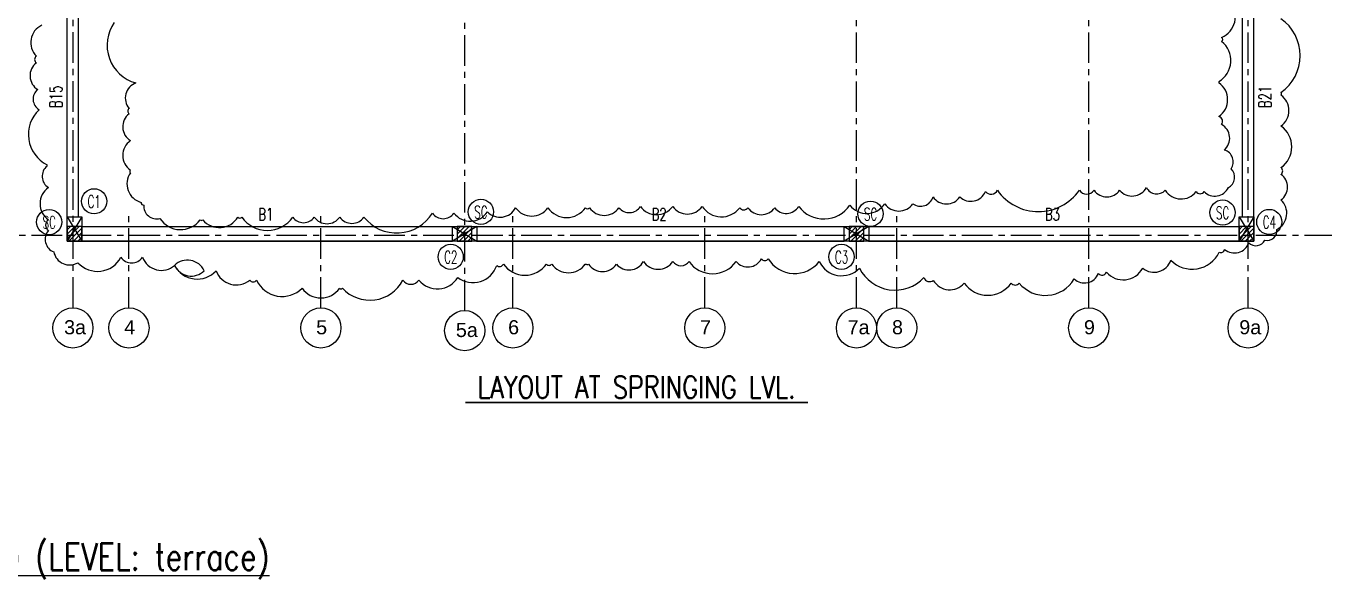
# Model space of a CAD drawing. Header units: millimetres. Extents: x 2659630 to 6742168, y -2425387 to -732288.
# Drawn here: x 4156767 to 4183277, y -1213474 to -1202181 of the extents above; entities that cross this region are included whole.
import ezdxf
from ezdxf.enums import TextEntityAlignment as Align

# ---------------------------------------------------------------- set-up
doc = ezdxf.new("R2010")
doc.units = ezdxf.units.MM
doc.linetypes.add('CENTER', pattern=[2, 1.25, -0.25, 0.25, -0.25])
for name, color, linetype in [('REVISION CLOUD', 7, 'Continuous'), ('S-BEAM NO', 3, 'Continuous'), ('S-BEAM OUTER', 4, 'Continuous'), ('S-COLUMN', 1, 'Continuous'), ('S-COLUMN CIRCLE', 9, 'Continuous'), ('S-COLUMN HATCH', 8, 'Continuous'), ('S-COLUMN NO', 2, 'Continuous'), ('S-GRIDE CIRCLE', 8, 'Continuous'), ('S-GRIDE LINE', 8, 'CENTER'), ('S-GRIDE NO', 1, 'Continuous'), ('S-TITIL', 6, 'Continuous'), ('TITLE', 6, 'Continuous')]:
    doc.layers.add(name, color=color, linetype=linetype)
doc.styles.add('Arial', font='arial.ttf', dxfattribs={"height": 123})
doc.styles.add('ROMANS', font='r.shx', dxfattribs={"width": 0.7})
pattern_1 = [(225, (525078.65, -339648.39), (44.9012806, -44.9012806), [])]
pattern_2 = [(225, (533078.72, -339648.39), (44.9012806, -44.9012806), [])]
pattern_3 = [(225, (517113.65, -339648.39), (44.9012806, -44.9012806), [])]
pattern_4 = [(225, (541043.65, -339648.39), (44.9012806, -44.9012806), [])]

msp = doc.modelspace()

# ---------------------------------------------------------------- hatches: boundary and pattern name
at = {"layer": 'S-COLUMN HATCH'}
h = msp.add_hatch(dxfattribs=at)
h.set_pattern_fill('ANSI31', color=8, scale=20, angle=180)
h.set_pattern_definition(pattern_3)
h.paths.add_polyline_path([(4157610.374, -1206576.243), (4157910.374, -1206576.243), (4157910.374, -1206276.243), (4157610.374, -1206276.243)])
h = msp.add_hatch(dxfattribs=at)
h.set_pattern_fill('ANSI31', color=8, scale=20, angle=180)
h.set_pattern_definition(pattern_3)
h.paths.add_polyline_path([(4157610.374, -1206576.243), (4157910.374, -1206576.243), (4157910.374, -1206276.243), (4157610.374, -1206276.243)])
h = msp.add_hatch(dxfattribs=at)
h.set_pattern_fill('ANSI31', color=8, scale=20, angle=180)
h.set_pattern_definition(pattern_3)
h.paths.add_polyline_path([(4157610.374, -1206576.243), (4157910.374, -1206576.243), (4157910.374, -1206276.243), (4157610.374, -1206276.243)])
h = msp.add_hatch(dxfattribs=at)
h.set_pattern_fill('ANSI31', color=8, scale=20, angle=180)
h.set_pattern_definition(pattern_1)
h.paths.add_polyline_path([(4165575.37, -1206576.243), (4165875.37, -1206576.243), (4165875.37, -1206276.243), (4165575.37, -1206276.243)])
h = msp.add_hatch(dxfattribs=at)
h.set_pattern_fill('ANSI31', color=8, scale=20, angle=180)
h.set_pattern_definition(pattern_1)
h.paths.add_polyline_path([(4165575.37, -1206576.243), (4165875.37, -1206576.243), (4165875.37, -1206276.243), (4165575.37, -1206276.243)])
h = msp.add_hatch(dxfattribs=at)
h.set_pattern_fill('ANSI31', color=8, scale=20, angle=180)
h.set_pattern_definition(pattern_1)
h.paths.add_polyline_path([(4165575.37, -1206576.243), (4165875.37, -1206576.243), (4165875.37, -1206276.243), (4165575.37, -1206276.243)])
h = msp.add_hatch(dxfattribs=at)
h.set_pattern_fill('ANSI31', color=8, scale=20, angle=180)
h.set_pattern_definition(pattern_2)
h.paths.add_polyline_path([(4173575.442, -1206576.241), (4173875.442, -1206576.241), (4173875.442, -1206276.241), (4173575.442, -1206276.241)])
h = msp.add_hatch(dxfattribs=at)
h.set_pattern_fill('ANSI31', color=8, scale=20, angle=180)
h.set_pattern_definition(pattern_2)
h.paths.add_polyline_path([(4173575.442, -1206576.241), (4173875.442, -1206576.241), (4173875.442, -1206276.241), (4173575.442, -1206276.241)])
h = msp.add_hatch(dxfattribs=at)
h.set_pattern_fill('ANSI31', color=8, scale=20, angle=180)
h.set_pattern_definition(pattern_2)
h.paths.add_polyline_path([(4173575.442, -1206576.241), (4173875.442, -1206576.241), (4173875.442, -1206276.241), (4173575.442, -1206276.241)])
h = msp.add_hatch(dxfattribs=at)
h.set_pattern_fill('ANSI31', color=8, scale=20, angle=180)
h.set_pattern_definition(pattern_4)
h.paths.add_polyline_path([(4181540.374, -1206576.241), (4181840.374, -1206576.241), (4181840.374, -1206276.241), (4181540.374, -1206276.241)])
h = msp.add_hatch(dxfattribs=at)
h.set_pattern_fill('ANSI31', color=8, scale=20, angle=180)
h.set_pattern_definition(pattern_4)
h.paths.add_polyline_path([(4181540.374, -1206576.241), (4181840.374, -1206576.241), (4181840.374, -1206276.241), (4181540.374, -1206276.241)])
h = msp.add_hatch(dxfattribs=at)
h.set_pattern_fill('ANSI31', color=8, scale=20, angle=180)
h.set_pattern_definition(pattern_4)
h.paths.add_polyline_path([(4181540.374, -1206576.241), (4181840.374, -1206576.241), (4181840.374, -1206276.241), (4181540.374, -1206276.241)])

# ---------------------------------------------------------------- linework, layer by layer
at = {"layer": 'REVISION CLOUD', "ltscale": 2500}
for points in [[(4158571.273, -1202112.421, 0.52056705), (4159009.843, -1203345.046, 0.52056705), (4159009.843, -1203345.046, 0.52056705), (4158872.79, -1203865.486, 0.52056705), (4158872.79, -1203865.486, 0.52056705), (4158872.79, -1203975.054, 0.52056705), (4158900.203, -1204522.886, 0.52056705), (4158900.203, -1204522.886, 0.52056705), (4158900.203, -1205125.504, 0.52056705), (4158900.203, -1205125.504, 0.52056705), (4158900.203, -1205180.286, 0.52056705), (4159119.487, -1205782.904, 0.52056705), (4159119.487, -1205782.904, 0.52056705), (4159174.307, -1205837.686, 0.52056705), (4159503.237, -1206111.604, 0.52056705), (4160325.56, -1206138.994, 0.52056705), (4160325.56, -1206138.994, 0.52056705), (4160380.38, -1206138.994, 0.52056705), (4161093.063, -1206084.211, 0.52056705), (4161093.063, -1206084.211, 0.52056705), (4161175.296, -1206084.211, 0.52056705), (4162216.904, -1206084.211, 0.52056705), (4162216.904, -1206084.211, 0.52056705), (4162655.473, -1206084.211, 0.52056705), (4163176.279, -1206084.211, 0.52056705), (4163176.279, -1206084.211, 0.52056705), (4163669.673, -1206084.211, 0.52056705), (4165067.623, -1206002.036, 0.52056705), (4165067.623, -1206002.036, 0.52056705), (4165506.192, -1206002.036, 0.52056705), (4166191.463, -1205974.644, 0.52056705), (4166191.463, -1205974.644, 0.52056705), (4166767.09, -1205892.469, 0.52056705), (4166767.09, -1205892.469, 0.52056705), (4167424.948, -1205892.469, 0.52056705), (4167424.948, -1205892.469, 0.52056705), (4168192.447, -1205892.469, 0.52056705), (4168192.447, -1205892.469, 0.52056705), (4168274.679, -1205892.469, 0.52056705), (4168877.718, -1205892.469, 0.52056705), (4168877.718, -1205892.469, 0.52056705), (4169316.287, -1205865.079, 0.52056705), (4169974.146, -1205865.079, 0.52056705), (4169974.146, -1205865.079, 0.52056705), (4170577.185, -1205865.079, 0.52056705), (4170577.185, -1205865.079, 0.52056705), (4170577.185, -1205865.079, 0.52056705), (4171344.683, -1205892.469, 0.52056705), (4171344.683, -1205892.469, 0.52056705), (4171509.148, -1205892.469, 0.52056705), (4172057.367, -1205892.469, 0.52056705), (4172057.367, -1205892.469, 0.52056705), (4172550.756, -1205865.079, 0.52056705), (4173592.369, -1205837.686, 0.52056705), (4173592.369, -1205837.686, 0.52056705), (4174305.047, -1205810.294, 0.52056705), (4174305.047, -1205810.294, 0.52056705), (4174880.674, -1205810.294, 0.52056705), (4174880.674, -1205810.294, 0.52056705), (4175291.835, -1205673.336, 0.52056705), (4175840.049, -1205673.336, 0.52056705), (4175840.049, -1205673.336, 0.52056705), (4176360.856, -1205563.769, 0.52056705), (4176360.856, -1205563.769, 0.52056705), (4176607.548, -1205536.379, 0.52056705), (4178279.607, -1205536.379, 0.52056705), (4178279.607, -1205536.379, 0.52056705), (4178581.124, -1205536.379, 0.52056705), (4179101.93, -1205536.379, 0.52056705), (4179101.93, -1205536.379, 0.52056705), (4179650.144, -1205481.594, 0.52056705), (4179650.144, -1205481.594, 0.52056705), (4180033.894, -1205536.379, 0.52056705), (4180664.34, -1205563.769, 0.52056705), (4180664.34, -1205563.769, 0.52056705), (4180828.804, -1205563.769, 0.52056705), (4181322.198, -1205481.594, 0.52056705), (4181322.198, -1205481.594, 0.52056705), (4181377.023, -1205098.111, 0.52056705), (4181239.966, -1204714.629, 0.52056705), (4181185.146, -1204194.186, 0.52056705), (4181185.146, -1204194.186, 0.52056705), (4181130.326, -1204029.836, 0.52056705), (4181130.326, -1203345.046, 0.52056705), (4181130.326, -1203345.046, 0.52056705), (4181130.326, -1203317.654, 0.52056705), (4181185.146, -1202495.903, 0.52056705), (4181185.146, -1202495.903, 0.52056705), (4181185.146, -1202413.728, 0.52056705), (4181349.611, -1201701.546, 0.52056705)], [(4157088.842, -1202166.296, 0.52056705), (4156979.198, -1202796.307, 0.52056705), (4156979.198, -1202796.307, 0.52056705), (4156979.198, -1202933.264, 0.52056705), (4157006.61, -1203481.096, 0.52056705), (4157006.61, -1203481.096, 0.52056705), (4157034.023, -1203891.972, 0.52056705), (4157198.487, -1205015.029, 0.52056705), (4157198.487, -1205015.029, 0.52056705), (4157198.487, -1205042.422, 0.52056705), (4157225.895, -1205480.687, 0.52056705), (4157225.895, -1206138.087, 0.52056705), (4157225.895, -1206138.087, 0.52056705), (4157225.895, -1206357.219, 0.52056705), (4157335.539, -1206795.487, 0.52056705), (4157828.933, -1207014.619, 0.52056705), (4157828.933, -1207014.619, 0.52056705), (4157828.933, -1207014.619, 0.52056705), (4158706.077, -1206905.054, 0.52056705), (4158706.077, -1206905.054, 0.52056705), (4158706.077, -1206905.054, 0.52056705), (4159144.651, -1206905.054, 0.52056705), (4159802.51, -1207069.404, 0.52056705), (4159802.51, -1207069.404, 0.52056705), (4160405.543, -1207178.969, 0.52056705), (4160405.543, -1207178.969, 0.52056705), (4159802.51, -1207069.404, 0.52056705), (4159802.51, -1207069.404, 0.52056705), (4160652.24, -1207178.969, 0.52056705), (4160652.24, -1207178.969, 0.52056705), (4161337.512, -1207370.712, 0.52056705), (4161337.512, -1207370.712, 0.52056705), (4161474.564, -1207370.712, 0.52056705), (4162406.527, -1207535.062, 0.52056705), (4162406.527, -1207535.062, 0.52056705), (4163174.03, -1207535.062, 0.52056705), (4163174.03, -1207535.062, 0.52056705), (4163228.85, -1207535.062, 0.52056705), (4164462.335, -1207370.712, 0.52056705), (4164462.335, -1207370.712, 0.52056705), (4164791.265, -1207370.712, 0.52056705), (4165586.176, -1207315.929, 0.52056705), (4165586.176, -1207315.929, 0.52056705), (4166381.087, -1207069.404, 0.52056705), (4166381.087, -1207069.404, 0.52056705), (4166518.144, -1207042.012, 0.52056705), (4167395.287, -1207042.012, 0.52056705), (4167395.287, -1207042.012, 0.52056705), (4167504.932, -1207042.012, 0.52056705), (4168190.198, -1207042.012, 0.52056705), (4168190.198, -1207042.012, 0.52056705), (4168217.61, -1207042.012, 0.52056705), (4168252.732, -1207046.26, 0.52056705), (4168828.358, -1207046.26, 0.52056705), (4168828.358, -1207046.26, 0.52056705), (4169376.572, -1206991.477, 0.52056705), (4169376.572, -1206991.477, 0.52056705), (4169376.572, -1206991.477, 0.52056705), (4169979.611, -1206991.477, 0.52056705), (4169979.611, -1206991.477, 0.52056705), (4170308.541, -1206991.477, 0.52056705), (4171267.916, -1206991.477, 0.52056705), (4171267.916, -1206991.477, 0.52056705), (4171788.723, -1206936.692, 0.52056705), (4171788.723, -1206936.692, 0.52056705), (4171925.775, -1206936.692, 0.52056705), (4172967.383, -1206991.477, 0.52056705), (4172967.383, -1206991.477, 0.52056705), (4173789.706, -1207128.435, 0.52056705), (4173789.706, -1207128.435, 0.52056705), (4175105.424, -1207320.177, 0.52056705), (4175105.424, -1207320.177, 0.52056705), (4175297.296, -1207374.96, 0.52056705), (4175927.747, -1207429.742, 0.52056705), (4175927.747, -1207429.742, 0.52056705), (4176887.123, -1207429.742, 0.52056705), (4176887.123, -1207429.742, 0.52056705), (4177051.587, -1207429.742, 0.52056705), (4178175.427, -1207347.567, 0.52056705), (4178175.427, -1207347.567, 0.52056705), (4178668.822, -1207238.002, 0.52056705), (4178668.822, -1207238.002, 0.52056705), (4178833.286, -1207210.61, 0.52056705), (4179573.377, -1207128.435, 0.52056705), (4179573.377, -1207128.435, 0.52056705), (4180149.004, -1206964.085, 0.52056705), (4180149.004, -1206964.085, 0.52056705), (4181135.787, -1206799.735, 0.52056705), (4181135.787, -1206799.735, 0.52056705), (4181245.431, -1206744.952, 0.52056705), (4181738.825, -1206607.992, 0.52056705), (4181738.825, -1206607.992, 0.52056705), (4182067.755, -1206553.21, 0.52056705), (4182314.452, -1206334.077, 0.52056705), (4182396.684, -1205731.46, 0.52056705), (4182396.684, -1205731.46, 0.52056705), (4182396.684, -1205211.02, 0.52056705), (4182396.684, -1205211.02, 0.52056705), (4182396.684, -1205074.059, 0.52056705), (4182396.684, -1204224.92, 0.52056705), (4182396.684, -1204224.92, 0.52056705), (4182396.684, -1203594.912, 0.52056705), (4182396.684, -1203594.912, 0.52056705), (4182396.684, -1203540.127, 0.52056705), (4182396.684, -1202033.587, 0.52056705)]]:
    msp.add_lwpolyline(points, format="xyb", dxfattribs=at)
at = {"layer": 'S-BEAM OUTER', "ltscale": 2500}
for p, q in [((4181840.374, -1206576.245), (4181840.374, -1190346.243)), ((4157610.371, -1206076.247), (4157610.371, -1201241.245)), ((4157840.371, -1206076.247), (4157840.371, -1201241.245)), ((4181610.386, -1206076.247), (4181610.386, -1201241.245)), ((4181840.386, -1206076.247), (4181840.386, -1201241.245)), ((4157910.376, -1206276.245), (4165476.917, -1206276.245)), ((4165976.916, -1206276.245), (4173476.988, -1206276.245)), ((4173976.987, -1206276.245), (4181540.372, -1206276.245)), ((4157910.376, -1206576.245), (4165476.917, -1206576.245)), ((4181540.372, -1206576.245), (4157910.376, -1206576.245)), ((4165976.916, -1206576.245), (4173476.988, -1206576.245)), ((4173976.987, -1206576.245), (4181540.372, -1206576.245))]:
    msp.add_line(p, q, dxfattribs=at)
at = {"layer": 'S-COLUMN', "color": 1}
for p, q in [((4157610.374, -1206076.247), (4157910.374, -1206576.245)), ((4157910.376, -1206076.247), (4157610.374, -1206576.245)), ((4181540.372, -1206076.247), (4181840.374, -1206576.245)), ((4181840.374, -1206076.247), (4181540.372, -1206576.245)), ((4165976.916, -1206276.243), (4165476.917, -1206576.245)), ((4165476.917, -1206276.243), (4165976.916, -1206576.245)), ((4173476.988, -1206276.243), (4173976.987, -1206576.245)), ((4173976.987, -1206276.243), (4173476.988, -1206576.245))]:
    msp.add_line(p, q, dxfattribs=at)
for points in [[(4157610.374, -1206576.245), (4157610.374, -1206076.247), (4157910.376, -1206076.247), (4157910.376, -1206576.245)], [(4181540.372, -1206576.245), (4181540.372, -1206076.247), (4181840.374, -1206076.247), (4181840.374, -1206576.245)], [(4157610.374, -1206576.243), (4157910.374, -1206576.243), (4157910.374, -1206276.243), (4157610.374, -1206276.243)], [(4157610.374, -1206576.243), (4157910.374, -1206576.243), (4157910.374, -1206276.243), (4157610.374, -1206276.243)], [(4157610.374, -1206576.243), (4157910.374, -1206576.243), (4157910.374, -1206276.243), (4157610.374, -1206276.243)], [(4165476.917, -1206276.243), (4165976.916, -1206276.243), (4165976.916, -1206576.245), (4165476.917, -1206576.245)], [(4165575.37, -1206576.243), (4165875.37, -1206576.243), (4165875.37, -1206276.243), (4165575.37, -1206276.243)], [(4165575.37, -1206576.243), (4165875.37, -1206576.243), (4165875.37, -1206276.243), (4165575.37, -1206276.243)], [(4165575.37, -1206576.243), (4165875.37, -1206576.243), (4165875.37, -1206276.243), (4165575.37, -1206276.243)], [(4173476.988, -1206276.243), (4173976.987, -1206276.243), (4173976.987, -1206576.245), (4173476.988, -1206576.245)], [(4173575.442, -1206576.241), (4173875.442, -1206576.241), (4173875.442, -1206276.241), (4173575.442, -1206276.241)], [(4173575.442, -1206576.241), (4173875.442, -1206576.241), (4173875.442, -1206276.241), (4173575.442, -1206276.241)], [(4173575.442, -1206576.241), (4173875.442, -1206576.241), (4173875.442, -1206276.241), (4173575.442, -1206276.241)], [(4181540.374, -1206576.241), (4181840.374, -1206576.241), (4181840.374, -1206276.241), (4181540.374, -1206276.241)], [(4181540.374, -1206576.241), (4181840.374, -1206576.241), (4181840.374, -1206276.241), (4181540.374, -1206276.241)], [(4181540.374, -1206576.241), (4181840.374, -1206576.241), (4181840.374, -1206276.241), (4181540.374, -1206276.241)]]:
    msp.add_lwpolyline(points, close=True, dxfattribs=at)
at = {"layer": 'S-COLUMN CIRCLE'}
for centre in [(4158158.601, -1205761.36), (4157240.609, -1206185.522), (4166057.889, -1205976.346), (4174014.816, -1206015.731), (4181204.338, -1205991.565), (4182158.556, -1206182.517), (4165441.451, -1206895.981), (4173422.645, -1206894.759)]:
    msp.add_circle(centre, 257.143, dxfattribs=at)
at = {"layer": 'S-GRIDE CIRCLE'}
for centre in [(4157725.379, -1208346.806), (4157725.379, -1208346.806), (4157725.379, -1208346.806), (4158870.379, -1208346.806), (4158870.379, -1208346.806), (4158870.379, -1208346.806), (4162790.379, -1208346.806), (4162790.379, -1208346.806), (4162790.379, -1208346.806), (4165726.921, -1208402.478), (4165726.921, -1208402.478), (4165726.921, -1208402.478), (4166710.379, -1208346.806), (4166710.379, -1208346.806), (4166710.379, -1208346.806), (4170630.379, -1208346.806), (4170630.379, -1208346.806), (4170630.379, -1208346.806), (4173726.988, -1208346.806), (4173726.988, -1208346.806), (4173726.988, -1208346.806), (4174550.379, -1208346.806), (4174550.379, -1208346.806), (4174550.379, -1208346.806), (4178470.379, -1208346.806), (4178470.379, -1208346.806), (4178470.379, -1208346.806), (4181725.379, -1208346.806), (4181725.379, -1208346.806), (4181725.379, -1208346.806)]:
    msp.add_circle(centre, 409.836, dxfattribs=at)
at = {"layer": 'S-GRIDE LINE', "ltscale": 500}
for p, q in [((4157725.379, -1185307.791), (4157725.379, -1207936.97)), ((4165726.921, -1207992.642), (4165726.921, -1185307.791)), ((4173726.988, -1207936.97), (4173726.988, -1185496.95)), ((4178470.379, -1207936.97), (4178470.379, -1185307.791)), ((4181725.379, -1207936.97), (4181725.379, -1185307.791)), ((4158870.379, -1207936.97), (4158870.379, -1205936.97)), ((4162790.379, -1207936.97), (4162790.379, -1205936.97)), ((4166710.379, -1207936.97), (4166710.379, -1205936.97)), ((4170630.379, -1207936.97), (4170630.379, -1205936.97)), ((4174550.379, -1207936.97), (4174550.379, -1205936.97)), ((4183505.992, -1206461.245), (4151640.753, -1206461.245))]:
    msp.add_line(p, q, dxfattribs=at)

# ---------------------------------------------------------------- texts
at = {"layer": 'S-BEAM NO', "style": 'ROMANS', "width": 0.7}
for s, p in [('B15', (4157379.339, -1203626.596, 0)), ('B21', (4182071.419, -1203626.596, 0))]:
    msp.add_text(s, height=250, rotation=90, dxfattribs=at).set_placement(p, align=Align.MIDDLE_CENTER)
for s, p in [('B1', (4161664.59, -1206027.087, 0)), ('B2', (4169697.896, -1206027.087, 0)), ('B3', (4177729.623, -1206027.087, 0))]:
    msp.add_text(s, height=250, dxfattribs=at).set_placement(p, align=Align.MIDDLE_CENTER)
at = {"layer": 'S-COLUMN NO', "style": 'ROMANS', "width": 0.6}
for s, p in [('C1', (4158159.969, -1205766.89, 0)), ('C1', (4158159.969, -1205766.89, 0)), ('C1', (4158159.969, -1205766.89, 0)), ('SC', (4166059.257, -1205981.876, 0)), ('SC', (4174016.185, -1206021.261, 0)), ('SC', (4181205.706, -1205997.096, 0)), ('SC', (4157241.978, -1206191.053, 0)), ('C4', (4182159.924, -1206188.047, 0)), ('C2', (4165442.819, -1206901.511, 0)), ('C3', (4173424.013, -1206900.289, 0))]:
    msp.add_text(s, height=257.1429, dxfattribs=at).set_placement(p, align=Align.MIDDLE_CENTER)
at = {"layer": 'S-GRIDE NO', "style": 'Arial'}
for s, height, p in [('3a', 287.9195, (4157545.707, -1208476.644)), ('4', 287.919, (4158773.698, -1208476.644)), ('5', 287.919, (4162693.698, -1208476.644)), ('5a', 287.9195, (4165547.249, -1208532.316)), ('6', 287.919, (4166613.698, -1208476.644)), ('7', 287.919, (4170533.698, -1208476.644)), ('7a', 287.9195, (4173547.316, -1208476.644)), ('8', 287.919, (4174453.698, -1208476.644)), ('9', 287.919, (4178373.698, -1208476.644)), ('9a', 287.9195, (4181545.707, -1208476.644))]:
    msp.add_text(s, height=height, dxfattribs=at).set_placement(p)
at = {"layer": 'S-TITIL', "lineweight": 30, "style": 'ROMANS', "width": 0.8}
msp.add_text('%%U LAYOUT AT SPRINGING LVL. ', height=450, dxfattribs=at).set_placement((4169238.124, -1209556.836), align=Align.MIDDLE_CENTER)
at = {"layer": 'TITLE', "style": 'ROMANS', "width": 0.8}
msp.add_text('%%UBEAM SCHEDULE (M30:Fe500) (LEVEL: terrace)', height=547.2, dxfattribs=at).set_placement((4147780.551, -1213291.329))

doc.saveas('drawing.dxf')
